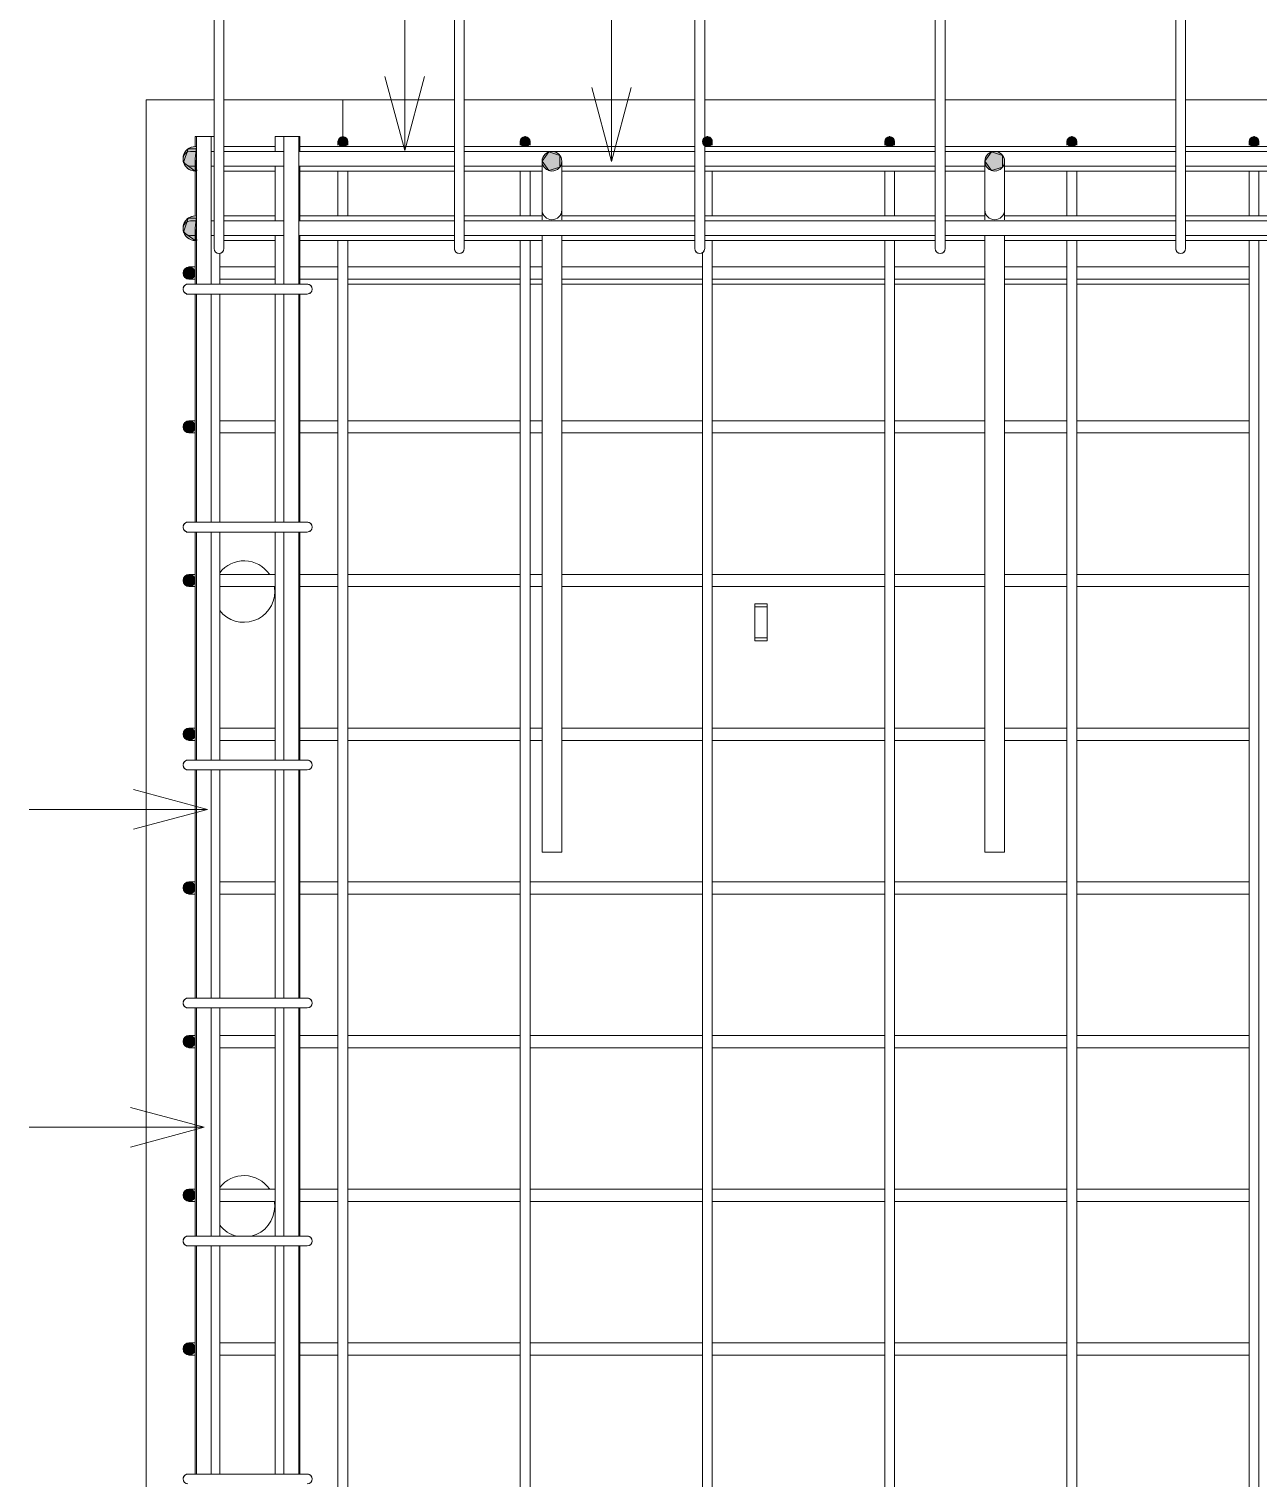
# Model space of a CAD drawing. Header units: millimetres. Extents: x 61914 to 85282, y 2378 to 28606.
# Drawn here: x 63088 to 64088, y 25979 to 27158 of the extents above; entities that cross this region are included whole.
import ezdxf

# ---------------------------------------------------------------- set-up
doc = ezdxf.new("R2010")
doc.units = ezdxf.units.MM
for name, color, linetype, lineweight in [('A-FLOR', 192, 'Continuous', 18), ('A-GENM', 13, 'Continuous', 18), ('S-RBAR', 171, 'Continuous', 18), ('S-RBAR-IDEN', 171, 'Continuous', 9)]:
    doc.layers.add(name, color=color, linetype=linetype, lineweight=lineweight)

# ---------------------------------------------------------------- blocks, each defined once
blk = doc.blocks.new('RR spread anchor face based - RR-SA-2_5-150-614724-Elevation Top1')
at = {"layer": 'A-GENM'}
for p, q in [((66318, 26687.9), (66318, 26690.4)), ((66318, 26690.4), (66328, 26690.4)), ((66328, 26690.4), (66328, 26687.9)), ((66318, 26662.9), (66318, 26687.9)), ((66318, 26687.9), (66328, 26687.9)), ((66328, 26687.9), (66328, 26662.9)), ((66318, 26660.4), (66318, 26662.9)), ((66318, 26662.9), (66328, 26662.9)), ((66328, 26660.4), (66318, 26660.4)), ((66328, 26662.9), (66328, 26660.4))]:
    blk.add_line(p, q, dxfattribs=at)

msp = doc.modelspace()

# ---------------------------------------------------------------- hatches: boundary and pattern name
at = {"layer": 'S-RBAR'}
h = msp.add_hatch(color=256, dxfattribs=at)
edge = h.paths.add_edge_path()
edge.add_arc((63343.04259, 27066.39395), 4, 0, 360)
for points in [[(63343.04259, 27062.39395), (63347.04259, 27066.39395), (63343.04259, 27070.39395), (63339.04259, 27066.39395)], [(63491.2244, 27062.39395), (63495.2244, 27066.39395), (63491.2244, 27070.39395), (63487.2244, 27066.39395), (63491.07667, 27062.54168)], [(63639.40622, 27062.39395), (63643.40622, 27066.39395), (63639.40622, 27070.39395), (63635.60958, 27066.19059)], [(63787.58804, 27062.39395), (63791.58804, 27066.39395), (63787.58804, 27070.39395), (63783.58804, 27066.39395)], [(63935.76986, 27062.39395), (63939.76986, 27066.39395), (63935.76986, 27070.39395), (63931.76986, 27066.39395)], [(64083.95168, 27062.39395), (64087.95168, 27066.39395), (64083.95168, 27070.39395), (64079.95168, 27066.39395)], [(63223.04259, 27042.39395), (63223.97152, 27043.06886), (63223.97152, 27060.48412), (63217.16473, 27060.48412), (63213.53202, 27049.30378)], [(63510.57045, 27042.78549), (63519.51472, 27045.69167), (63519.51472, 27055.09623), (63510.57045, 27058.0024), (63505.04259, 27050.39395)], [(63870.57045, 27042.78549), (63879.51472, 27045.69167), (63879.51472, 27055.09623), (63870.57045, 27058.0024), (63865.04259, 27050.39395)], [(63223.04259, 26985.89654), (63223.97152, 26986.57145), (63223.97152, 27003.98671), (63217.16473, 27003.98671), (63213.53202, 26992.80637)], [(63218.04259, 26954.39395), (63223.04259, 26959.39395), (63218.04259, 26964.39395), (63213.04259, 26959.39395)], [(63218.04259, 26829.39395), (63223.04259, 26834.39395), (63218.04259, 26839.39395), (63213.04259, 26834.39395)], [(63218.04259, 26704.39395), (63223.04259, 26709.39395), (63218.04259, 26714.39395), (63213.04259, 26709.39395)], [(63218.04259, 26579.39395), (63223.04259, 26584.39395), (63218.04259, 26589.39395), (63213.04259, 26584.39395)], [(63218.04259, 26454.39395), (63223.04259, 26459.39395), (63218.04259, 26464.39395), (63213.04259, 26459.39395)], [(63218.04259, 26329.39395), (63222.97311, 26334.46342), (63218.04259, 26339.39395), (63213.04259, 26334.39395)], [(63218.04259, 26204.39395), (63223.04259, 26209.39395), (63218.04259, 26214.39395), (63213.04259, 26209.39395)], [(63218.04259, 26079.39395), (63223.04259, 26084.39395), (63218.04259, 26089.39395), (63213.04259, 26084.39395)]]:
    msp.add_hatch(color=256, dxfattribs=at).paths.add_polyline_path(points)
h = msp.add_hatch(color=256, dxfattribs=at)
edge = h.paths.add_edge_path()
edge.add_arc((63491.2244, 27066.39395), 4, 0, 360)
h = msp.add_hatch(color=256, dxfattribs=at)
edge = h.paths.add_edge_path()
edge.add_arc((63639.40622, 27066.39395), 4, 0, 360)
h = msp.add_hatch(color=256, dxfattribs=at)
edge = h.paths.add_edge_path()
edge.add_arc((63787.58804, 27066.39395), 4, 0, 360)
h = msp.add_hatch(color=256, dxfattribs=at)
edge = h.paths.add_edge_path()
edge.add_arc((63935.76986, 27066.39395), 4, 0, 360)
h = msp.add_hatch(color=256, dxfattribs=at)
edge = h.paths.add_edge_path()
edge.add_arc((64083.95168, 27066.39395), 4, 0, 360)
h = msp.add_hatch(color=256, dxfattribs=at)
edge = h.paths.add_edge_path()
edge.add_arc((63223.04259, 27052.39395), 10, 84.3105822, 270)
edge.add_line((63223.04259, 27042.39395), (63223.04259, 27052.39395))
edge.add_line((63223.04259, 27052.39395), (63224.03395, 27062.34469))
h = msp.add_hatch(color=256, dxfattribs=at)
edge = h.paths.add_edge_path()
edge.add_arc((63513.04259, 27050.39395), 8, 0, 360)
h = msp.add_hatch(color=256, dxfattribs=at)
edge = h.paths.add_edge_path()
edge.add_arc((63873.04259, 27050.39395), 8, 0, 360)
h = msp.add_hatch(color=256, dxfattribs=at)
edge = h.paths.add_edge_path()
edge.add_arc((63223.04259, 27052.39395), 10, 270, 277.03250715)
edge.add_line((63224.26691, 27042.46918), (63223.04259, 27052.39395))
edge.add_line((63223.04259, 27052.39395), (63223.04259, 27042.39395))
h = msp.add_hatch(color=256, dxfattribs=at)
edge = h.paths.add_edge_path()
edge.add_arc((63223.04259, 26995.89654), 10, 84.3105822, 270)
edge.add_line((63223.04259, 26985.89654), (63223.04259, 26995.89654))
edge.add_line((63223.04259, 26995.89654), (63224.03395, 27005.84728))
h = msp.add_hatch(color=256, dxfattribs=at)
edge = h.paths.add_edge_path()
edge.add_arc((63223.04259, 26995.89654), 10, 270, 277.03250715)
edge.add_line((63224.26691, 26985.97178), (63223.04259, 26995.89654))
edge.add_line((63223.04259, 26995.89654), (63223.04259, 26985.89654))
h = msp.add_hatch(color=256, dxfattribs=at)
edge = h.paths.add_edge_path()
edge.add_arc((63218.04259, 26959.39395), 5, 0, 360)
h = msp.add_hatch(color=256, dxfattribs=at)
edge = h.paths.add_edge_path()
edge.add_arc((63218.04259, 26834.39395), 5, 0, 360)
h = msp.add_hatch(color=256, dxfattribs=at)
edge = h.paths.add_edge_path()
edge.add_arc((63218.04259, 26709.39395), 5, 0, 360)
h = msp.add_hatch(color=256, dxfattribs=at)
edge = h.paths.add_edge_path()
edge.add_arc((63218.04259, 26584.39395), 5, 0, 360)
h = msp.add_hatch(color=256, dxfattribs=at)
edge = h.paths.add_edge_path()
edge.add_arc((63218.04259, 26459.39395), 5, 0, 360)
h = msp.add_hatch(color=256, dxfattribs=at)
edge = h.paths.add_edge_path()
edge.add_arc((63218.04259, 26334.39395), 5, 0, 360)
h = msp.add_hatch(color=256, dxfattribs=at)
edge = h.paths.add_edge_path()
edge.add_arc((63218.04259, 26209.39395), 5, 0, 360)
h = msp.add_hatch(color=256, dxfattribs=at)
edge = h.paths.add_edge_path()
edge.add_arc((63218.04259, 26084.39395), 5, 0, 360)

# ---------------------------------------------------------------- linework, layer by layer
at = {"layer": 'A-FLOR'}
for p, q in [((63238.23127, 27100.39395), (63183.04259, 27100.39395)), ((63183.04259, 27100.39395), (63183.04259, 25050.39395)), ((63343.04259, 27100.39395), (63246.23127, 27100.39395)), ((63433.72738, 27100.39395), (63343.04259, 27100.39395)), ((63343.04259, 27070.39395), (63343.04259, 27100.39395)), ((63629.22349, 27100.39395), (63441.72738, 27100.39395)), ((63824.71961, 27100.39395), (63637.22349, 27100.39395)), ((64020.21572, 27100.39395), (63832.71961, 27100.39395)), ((64215.71183, 27100.39395), (64028.21572, 27100.39395)), ((63343.04259, 27066.39395), (63343.04259, 27066.92056)), ((63347.04259, 26950.39395), (63487.2244, 26950.39395)), ((63495.2244, 26950.39395), (63505.04259, 26950.39395)), ((63521.04259, 26950.39395), (63635.40622, 26950.39395)), ((63643.40622, 26950.39395), (63783.58804, 26950.39395)), ((63791.58804, 26950.39395), (63865.04259, 26950.39395)), ((63881.04259, 26950.39395), (63931.76986, 26950.39395)), ((63939.76986, 26950.39395), (64079.95168, 26950.39395))]:
    msp.add_line(p, q, dxfattribs=at)
for centre, start, end in [((63262.60222, 26700.39395), 34.34558432, 142.10539156), ((63262.60222, 26700.39395), 217.89460844, 0), ((63262.60222, 26700.39395), 0, 9.27288786), ((63262.60222, 26200.39395), 34.34558432, 142.10539156), ((63262.60222, 26200.39395), 283.69561158, 0), ((63262.60222, 26200.39395), 0, 9.27288786), ((63262.60222, 26200.39395), 217.89460844, 256.30438842)]:
    msp.add_arc(centre, 25, start, end, dxfattribs=at)
at = {"layer": 'S-RBAR'}
for p, q in [((63238.23127, 27520.39395), (63238.23127, 26999.39395)), ((63246.23127, 27520.39395), (63246.23127, 26999.39395)), ((63433.72738, 27520.39395), (63433.72738, 26999.39395)), ((63441.72738, 27520.39395), (63441.72738, 26999.39395)), ((63629.22349, 27520.39395), (63629.22349, 26999.39395)), ((63637.22349, 27520.39395), (63637.22349, 26999.39395)), ((63824.71961, 27520.39395), (63824.71961, 26999.39395)), ((63832.71961, 27520.39395), (63832.71961, 26999.39395)), ((64020.21572, 27520.39395), (64020.21572, 26999.39395)), ((64028.21572, 27520.39395), (64028.21572, 26999.39395)), ((63223.04259, 27070.39395), (63223.04259, 27062.39395)), ((63223.04259, 27070.39395), (63223.97152, 27070.39395)), ((63223.97152, 27070.39395), (63223.97152, 26950.39395)), ((63223.97152, 27070.39395), (63235.97152, 27070.39395)), ((63235.97152, 27070.39395), (63238.23127, 27070.39395)), ((63235.97152, 27070.39395), (63235.97152, 26950.39395)), ((63288.04259, 27070.39395), (63288.04259, 27058.39395)), ((63288.04259, 27070.39395), (63295.11365, 27070.39395)), ((63295.11365, 27070.39395), (63295.11365, 26950.39395)), ((63295.11365, 27070.39395), (63307.11365, 27070.39395)), ((63307.11365, 27070.39395), (63308.04259, 27070.39395)), ((63307.11365, 27070.39395), (63307.11365, 26950.39395)), ((63308.04259, 27070.39395), (63308.04259, 27058.39395)), ((63343.04259, 27070.39395), (63339.04259, 27066.39395)), ((63339.04259, 27066.39395), (63339.04259, 27063.58601)), ((63339.04259, 27066.39395), (63343.04259, 27062.39395)), ((63347.04259, 27066.39395), (63343.04259, 27070.39395)), ((63343.04259, 27062.39395), (63347.04259, 27066.39395)), ((63347.04259, 27066.39395), (63347.04259, 27063.58601)), ((63491.2244, 27070.39395), (63487.2244, 27066.39395)), ((63487.2244, 27066.39395), (63487.2244, 27063.58601)), ((63487.2244, 27066.39395), (63491.07667, 27062.54168)), ((63495.2244, 27066.39395), (63491.2244, 27070.39395)), ((63491.2244, 27062.39395), (63495.2244, 27066.39395)), ((63495.2244, 27066.39395), (63495.2244, 27063.58601)), ((63639.40622, 27070.39395), (63635.60958, 27066.19059)), ((63635.60958, 27066.19059), (63639.40622, 27062.39395)), ((63643.40622, 27066.39395), (63639.40622, 27070.39395)), ((63639.40622, 27062.39395), (63643.40622, 27066.39395)), ((63643.40622, 27066.39395), (63643.40622, 27063.58601)), ((63787.58804, 27070.39395), (63783.58804, 27066.39395)), ((63783.58804, 27066.39395), (63783.58804, 27063.58601)), ((63783.58804, 27066.39395), (63787.58804, 27062.39395)), ((63791.58804, 27066.39395), (63787.58804, 27070.39395)), ((63787.58804, 27062.39395), (63791.58804, 27066.39395)), ((63791.58804, 27066.39395), (63791.58804, 27063.58601)), ((63935.76986, 27070.39395), (63931.76986, 27066.39395)), ((63931.76986, 27066.39395), (63931.76986, 27063.58601)), ((63931.76986, 27066.39395), (63935.76986, 27062.39395)), ((63939.76986, 27066.39395), (63935.76986, 27070.39395)), ((63935.76986, 27062.39395), (63939.76986, 27066.39395)), ((63939.76986, 27066.39395), (63939.76986, 27063.58601)), ((64083.95168, 27070.39395), (64079.95168, 27066.39395)), ((64079.95168, 27066.39395), (64079.95168, 27063.58601)), ((64079.95168, 27066.39395), (64083.95168, 27062.39395)), ((64087.95168, 27066.39395), (64083.95168, 27070.39395)), ((64083.95168, 27062.39395), (64087.95168, 27066.39395)), ((64087.95168, 27066.39395), (64087.95168, 27063.58601)), ((63217.16473, 27060.48412), (63213.53202, 27049.30378)), ((63223.97152, 27060.48412), (63217.16473, 27060.48412)), ((63219.04259, 27058.39395), (63223.73672, 27058.39395)), ((63223.04259, 27062.39395), (63223.19939, 27062.39395)), ((63223.04259, 27052.39395), (63224.03395, 27062.34469)), ((63223.97152, 27043.06886), (63223.97152, 27060.48412)), ((63235.8246, 27058.39395), (63237.98783, 27058.39395)), ((63246.05778, 27062.39395), (63265.04259, 27062.39395)), ((63246.1033, 27058.39395), (63249.04259, 27058.39395)), ((63295.11365, 27058.39395), (63249.04259, 27058.39395)), ((63265.04259, 27062.39395), (63288.04259, 27062.39395)), ((63433.72738, 27058.39395), (63307.11365, 27058.39395)), ((63308.04259, 27062.39395), (63433.72738, 27062.39395)), ((63441.72738, 27062.39395), (63629.22349, 27062.39395)), ((63629.22349, 27058.39395), (63441.72738, 27058.39395)), ((63491.07667, 27062.54168), (63491.2244, 27062.39395)), ((63510.57045, 27058.0024), (63505.04259, 27050.39395)), ((63519.51472, 27055.09623), (63510.57045, 27058.0024)), ((63519.51472, 27045.69167), (63519.51472, 27055.09623)), ((63637.22349, 27062.39395), (63824.71961, 27062.39395)), ((63824.71961, 27058.39395), (63637.22349, 27058.39395)), ((63832.71961, 27062.39395), (64020.21572, 27062.39395)), ((64020.21572, 27058.39395), (63832.71961, 27058.39395)), ((63870.57045, 27058.0024), (63865.04259, 27050.39395)), ((63879.51472, 27055.09623), (63870.57045, 27058.0024)), ((63879.51472, 27045.69167), (63879.51472, 27055.09623)), ((64028.21572, 27062.39395), (64215.71183, 27062.39395)), ((64215.71183, 27058.39395), (64028.21572, 27058.39395)), ((63213.53202, 27049.30378), (63223.04259, 27042.39395)), ((63219.04259, 27046.39395), (63223.73672, 27046.39395)), ((63224.26691, 27042.46918), (63223.04259, 27052.39395)), ((63223.04259, 27052.39395), (63223.04259, 27042.39395)), ((63223.04259, 27042.39395), (63223.04259, 27052.39395)), ((63223.04259, 27042.39395), (63223.97152, 27043.06886)), ((63223.04259, 27042.39395), (63223.19939, 27042.39395)), ((63223.04259, 27042.39395), (63223.04259, 27005.89654)), ((63235.8246, 27046.39395), (63237.98783, 27046.39395)), ((63238.23127, 27046.39395), (63238.23127, 26999.39395)), ((63246.05778, 27042.39395), (63265.04259, 27042.39395)), ((63246.1033, 27046.39395), (63249.04259, 27046.39395)), ((63246.23127, 27046.39395), (63246.23127, 26999.39395)), ((63295.11365, 27046.39395), (63249.04259, 27046.39395)), ((63265.04259, 27042.39395), (63288.04259, 27042.39395)), ((63288.04259, 27046.39395), (63288.04259, 27001.89654)), ((63433.72738, 27046.39395), (63307.11365, 27046.39395)), ((63308.04259, 27046.39395), (63308.04259, 27001.89654)), ((63308.04259, 27042.39395), (63433.72738, 27042.39395)), ((63339.04259, 27042.39395), (63339.04259, 27005.89654)), ((63347.04259, 27042.39395), (63347.04259, 27005.89654)), ((63433.72738, 27046.39395), (63433.72738, 26999.39395)), ((63441.72738, 27046.39395), (63441.72738, 26999.39395)), ((63505.04259, 27046.39395), (63441.72738, 27046.39395)), ((63441.72738, 27042.39395), (63505.04259, 27042.39395)), ((63487.2244, 27042.39395), (63487.2244, 27005.89654)), ((63495.2244, 27042.39395), (63495.2244, 27005.89654)), ((63505.04259, 27050.39395), (63505.04259, 27044.87132)), ((63505.04259, 27050.39395), (63510.57045, 27042.78549)), ((63505.04259, 27044.87132), (63505.04259, 27016.38281)), ((63510.57045, 27042.78549), (63519.51472, 27045.69167)), ((63521.04259, 27050.39395), (63521.04259, 27044.87132)), ((63629.22349, 27046.39395), (63521.04259, 27046.39395)), ((63521.04259, 27044.87132), (63521.04259, 27016.38281)), ((63521.04259, 27042.39395), (63629.22349, 27042.39395)), ((63629.22349, 27046.39395), (63629.22349, 26999.39395)), ((63637.22349, 27046.39395), (63637.22349, 26999.39395)), ((63824.71961, 27046.39395), (63637.22349, 27046.39395)), ((63637.22349, 27042.39395), (63824.71961, 27042.39395)), ((63643.40622, 27042.39395), (63643.40622, 27005.89654)), ((63783.58804, 27042.39395), (63783.58804, 27005.89654)), ((63791.58804, 27042.39395), (63791.58804, 27005.89654)), ((63824.71961, 27046.39395), (63824.71961, 26999.39395)), ((63832.71961, 27046.39395), (63832.71961, 26999.39395)), ((63865.04259, 27046.39395), (63832.71961, 27046.39395)), ((63832.71961, 27042.39395), (63865.04259, 27042.39395)), ((63865.04259, 27050.39395), (63865.04259, 27044.87132)), ((63865.04259, 27050.39395), (63870.57045, 27042.78549)), ((63865.04259, 27044.87132), (63865.04259, 27016.38281)), ((63870.57045, 27042.78549), (63879.51472, 27045.69167)), ((63881.04259, 27050.39395), (63881.04259, 27044.87132)), ((64020.21572, 27046.39395), (63881.04259, 27046.39395)), ((63881.04259, 27044.87132), (63881.04259, 27016.38281)), ((63881.04259, 27042.39395), (64020.21572, 27042.39395)), ((63931.76986, 27042.39395), (63931.76986, 27005.89654)), ((63939.76986, 27042.39395), (63939.76986, 27005.89654)), ((64020.21572, 27046.39395), (64020.21572, 26999.39395)), ((64028.21572, 27046.39395), (64028.21572, 26999.39395)), ((64215.71183, 27046.39395), (64028.21572, 27046.39395)), ((64028.21572, 27042.39395), (64215.71183, 27042.39395)), ((64079.95168, 27042.39395), (64079.95168, 27005.89654)), ((64087.95168, 27042.39395), (64087.95168, 27005.89654)), ((63505.04259, 27010.86017), (63505.04259, 27016.38281)), ((63505.04259, 27010.86017), (63505.04259, 27002.64267)), ((63521.04259, 27010.86017), (63521.04259, 27016.38281)), ((63521.04259, 27010.86017), (63521.04259, 27002.64267)), ((63865.04259, 27010.86017), (63865.04259, 27016.38281)), ((63865.04259, 27010.86017), (63865.04259, 27002.64267)), ((63881.04259, 27010.86017), (63881.04259, 27016.38281)), ((63881.04259, 27010.86017), (63881.04259, 27002.64267)), ((63217.16473, 27003.98671), (63213.53202, 26992.80637)), ((63223.97152, 27003.98671), (63217.16473, 27003.98671)), ((63219.04259, 27001.89654), (63223.73672, 27001.89654)), ((63223.04259, 27005.89654), (63223.19939, 27005.89654)), ((63223.04259, 26995.89654), (63224.03395, 27005.84728)), ((63224.26691, 26985.97178), (63223.04259, 26995.89654)), ((63223.04259, 26995.89654), (63223.04259, 26985.89654)), ((63223.04259, 26985.89654), (63223.04259, 26995.89654)), ((63223.97152, 26986.57145), (63223.97152, 27003.98671)), ((63235.8246, 27001.89654), (63237.98783, 27001.89654)), ((63238.23127, 26985.25181), (63238.23127, 26999.39395)), ((63246.05778, 27005.89654), (63265.04259, 27005.89654)), ((63246.1033, 27001.89654), (63249.04259, 27001.89654)), ((63246.23127, 26979.39395), (63246.23127, 26999.39395)), ((63246.23127, 26979.39395), (63246.23127, 26999.39395)), ((63295.11365, 27001.89654), (63249.04259, 27001.89654)), ((63265.04259, 27005.89654), (63288.04259, 27005.89654)), ((63433.72738, 27001.89654), (63307.11365, 27001.89654)), ((63308.04259, 27005.89654), (63433.72738, 27005.89654)), ((63433.72738, 26985.25181), (63433.72738, 26999.39395)), ((63441.72738, 27005.89654), (63505.04259, 27005.89654)), ((63629.22349, 27001.89654), (63441.72738, 27001.89654)), ((63441.72738, 26979.39395), (63441.72738, 26999.39395)), ((63441.72738, 26979.39395), (63441.72738, 26999.39395)), ((63521.04259, 27005.89654), (63629.22349, 27005.89654)), ((63629.22349, 26985.25181), (63629.22349, 26999.39395)), ((63637.22349, 27005.89654), (63824.71961, 27005.89654)), ((63824.71961, 27001.89654), (63637.22349, 27001.89654)), ((63637.22349, 26979.39395), (63637.22349, 26999.39395)), ((63637.22349, 26979.39395), (63637.22349, 26999.39395)), ((63824.71961, 26985.25181), (63824.71961, 26999.39395)), ((63832.71961, 27005.89654), (63865.04259, 27005.89654)), ((64020.21572, 27001.89654), (63832.71961, 27001.89654)), ((63832.71961, 26979.39395), (63832.71961, 26999.39395)), ((63832.71961, 26979.39395), (63832.71961, 26999.39395)), ((63881.04259, 27005.89654), (64020.21572, 27005.89654)), ((64020.21572, 26985.25181), (64020.21572, 26999.39395)), ((64028.21572, 27005.89654), (64215.71183, 27005.89654)), ((64215.71183, 27001.89654), (64028.21572, 27001.89654)), ((64028.21572, 26979.39395), (64028.21572, 26999.39395)), ((64028.21572, 26979.39395), (64028.21572, 26999.39395)), ((63213.53202, 26992.80637), (63223.04259, 26985.89654)), ((63219.04259, 26989.89654), (63223.73672, 26989.89654)), ((63223.04259, 26985.89654), (63223.97152, 26986.57145)), ((63223.04259, 26985.89654), (63223.19939, 26985.89654)), ((63223.04259, 26985.89654), (63223.04259, 26973.98577)), ((63235.8246, 26989.89654), (63237.98783, 26989.89654)), ((63238.23127, 26979.39395), (63238.23127, 26985.25181)), ((63238.23127, 26979.39395), (63238.23127, 26985.25181)), ((63246.05778, 26985.89654), (63265.04259, 26985.89654)), ((63246.1033, 26989.89654), (63249.04259, 26989.89654)), ((63295.11365, 26989.89654), (63249.04259, 26989.89654)), ((63265.04259, 26985.89654), (63288.04259, 26985.89654)), ((63288.04259, 26989.89654), (63288.04259, 26973.98577)), ((63433.72738, 26989.89654), (63307.11365, 26989.89654)), ((63308.04259, 26989.89654), (63308.04259, 26973.98577)), ((63308.04259, 26985.89654), (63433.72738, 26985.89654)), ((63339.04259, 26985.89654), (63339.04259, 26973.55037)), ((63347.04259, 26985.89654), (63347.04259, 26973.55037)), ((63433.72738, 26979.39395), (63433.72738, 26985.25181)), ((63433.72738, 26979.39395), (63433.72738, 26985.25181)), ((63629.22349, 26989.89654), (63441.72738, 26989.89654)), ((63441.72738, 26985.89654), (63505.04259, 26985.89654)), ((63487.2244, 26985.89654), (63487.2244, 26973.55037)), ((63495.2244, 26985.89654), (63495.2244, 26973.55037)), ((63505.04259, 26989.97999), (63505.04259, 26970.86017)), ((63521.04259, 26989.97999), (63521.04259, 26970.86017)), ((63521.04259, 26985.89654), (63629.22349, 26985.89654)), ((63629.22349, 26979.39395), (63629.22349, 26985.25181)), ((63629.22349, 26979.39395), (63629.22349, 26985.25181)), ((63824.71961, 26989.89654), (63637.22349, 26989.89654)), ((63637.22349, 26985.89654), (63824.71961, 26985.89654)), ((63643.40622, 26985.89654), (63643.40622, 26973.55037)), ((63783.58804, 26985.89654), (63783.58804, 26973.55037)), ((63791.58804, 26985.89654), (63791.58804, 26973.55037)), ((63824.71961, 26979.39395), (63824.71961, 26985.25181)), ((63824.71961, 26979.39395), (63824.71961, 26985.25181)), ((64020.21572, 26989.89654), (63832.71961, 26989.89654)), ((63832.71961, 26985.89654), (63865.04259, 26985.89654)), ((63865.04259, 26989.97999), (63865.04259, 26970.86017)), ((63881.04259, 26989.97999), (63881.04259, 26970.86017)), ((63881.04259, 26985.89654), (64020.21572, 26985.89654)), ((63931.76986, 26985.89654), (63931.76986, 26973.55037)), ((63939.76986, 26985.89654), (63939.76986, 26973.55037)), ((64020.21572, 26979.39395), (64020.21572, 26985.25181)), ((64020.21572, 26979.39395), (64020.21572, 26985.25181)), ((64215.71183, 26989.89654), (64028.21572, 26989.89654)), ((64028.21572, 26985.89654), (64215.71183, 26985.89654)), ((64079.95168, 26985.89654), (64079.95168, 26973.55037)), ((64087.95168, 26985.89654), (64087.95168, 26973.55037)), ((63223.04259, 26965.87702), (63223.04259, 26973.98577)), ((63243.04259, 26975.50076), (63243.04259, 26973.98577)), ((63243.04259, 26965.87702), (63243.04259, 26973.98577)), ((63288.04259, 26965.87702), (63288.04259, 26973.98577)), ((63308.04259, 26965.87702), (63308.04259, 26973.98577)), ((63339.04259, 26973.55037), (63339.04259, 26965.09801)), ((63347.04259, 26973.55037), (63347.04259, 26965.09801)), ((63487.2244, 26973.55037), (63487.2244, 26965.09801)), ((63495.2244, 26973.55037), (63495.2244, 26965.09801)), ((63635.40622, 26976.41071), (63635.40622, 26973.55037)), ((63635.40622, 26973.55037), (63635.40622, 26965.09801)), ((63643.40622, 26973.55037), (63643.40622, 26965.09801)), ((63783.58804, 26973.55037), (63783.58804, 26965.09801)), ((63791.58804, 26973.55037), (63791.58804, 26965.09801)), ((63931.76986, 26973.55037), (63931.76986, 26965.09801)), ((63939.76986, 26973.55037), (63939.76986, 26965.09801)), ((64079.95168, 26973.55037), (64079.95168, 26965.09801)), ((64087.95168, 26973.55037), (64087.95168, 26965.09801)), ((63218.04259, 26964.39395), (63213.04259, 26959.39395)), ((63218.04259, 26964.39395), (63222.66731, 26964.39395)), ((63223.04259, 26959.39395), (63218.04259, 26964.39395)), ((63223.04259, 26965.87702), (63223.04259, 26950.39395)), ((63243.04259, 26965.87702), (63243.04259, 26950.39395)), ((63243.04259, 26964.39395), (63288.04259, 26964.39395)), ((63288.04259, 26965.87702), (63288.04259, 26950.39395)), ((63308.04259, 26965.87702), (63308.04259, 26950.39395)), ((63308.04259, 26964.39395), (63339.04259, 26964.39395)), ((63339.04259, 26965.09801), (63339.04259, 26951.68988)), ((63347.04259, 26965.09801), (63347.04259, 26951.68988)), ((63347.04259, 26964.39395), (63487.2244, 26964.39395)), ((63487.2244, 26965.09801), (63487.2244, 26951.68988)), ((63495.2244, 26965.09801), (63495.2244, 26951.68988)), ((63495.2244, 26964.39395), (63505.04259, 26964.39395)), ((63505.04259, 26970.86017), (63505.04259, 26488.48993)), ((63521.04259, 26970.86017), (63521.04259, 26488.48993)), ((63521.04259, 26964.39395), (63635.40622, 26964.39395)), ((63635.40622, 26965.09801), (63635.40622, 26951.68988)), ((63643.40622, 26965.09801), (63643.40622, 26951.68988)), ((63643.40622, 26964.39395), (63783.58804, 26964.39395)), ((63783.58804, 26965.09801), (63783.58804, 26951.68988)), ((63791.58804, 26965.09801), (63791.58804, 26951.68988)), ((63791.58804, 26964.39395), (63865.04259, 26964.39395)), ((63865.04259, 26970.86017), (63865.04259, 26488.48993)), ((63881.04259, 26970.86017), (63881.04259, 26488.48993)), ((63881.04259, 26964.39395), (63931.76986, 26964.39395)), ((63931.76986, 26965.09801), (63931.76986, 26951.68988)), ((63939.76986, 26965.09801), (63939.76986, 26951.68988)), ((63939.76986, 26964.39395), (64079.95168, 26964.39395)), ((64079.95168, 26965.09801), (64079.95168, 26951.68988)), ((64087.95168, 26965.09801), (64087.95168, 26951.68988)), ((63213.04259, 26959.39395), (63218.04259, 26954.39395)), ((63217.04259, 26950.39395), (63215.55373, 26950.39395)), ((63217.04259, 26950.39395), (63237.04259, 26950.39395)), ((63218.04259, 26954.39395), (63223.04259, 26959.39395)), ((63218.04259, 26954.39395), (63222.66731, 26954.39395)), ((63294.04259, 26950.39395), (63237.04259, 26950.39395)), ((63243.04259, 26954.39395), (63288.04259, 26954.39395)), ((63294.04259, 26950.39395), (63308.18472, 26950.39395)), ((63308.04259, 26954.39395), (63339.04259, 26954.39395)), ((63308.18472, 26950.39395), (63314.04259, 26950.39395)), ((63308.18472, 26950.39395), (63314.04259, 26950.39395)), ((63339.04259, 26943.23752), (63339.04259, 26951.68988)), ((63347.04259, 26954.39395), (63487.2244, 26954.39395)), ((63347.04259, 26943.23752), (63347.04259, 26951.68988)), ((63487.2244, 26943.23752), (63487.2244, 26951.68988)), ((63495.2244, 26954.39395), (63505.04259, 26954.39395)), ((63495.2244, 26943.23752), (63495.2244, 26951.68988)), ((63521.04259, 26954.39395), (63635.40622, 26954.39395)), ((63635.40622, 26943.23752), (63635.40622, 26951.68988)), ((63643.40622, 26954.39395), (63783.58804, 26954.39395)), ((63643.40622, 26943.23752), (63643.40622, 26951.68988)), ((63783.58804, 26943.23752), (63783.58804, 26951.68988)), ((63791.58804, 26954.39395), (63865.04259, 26954.39395)), ((63791.58804, 26943.23752), (63791.58804, 26951.68988)), ((63881.04259, 26954.39395), (63931.76986, 26954.39395)), ((63931.76986, 26943.23752), (63931.76986, 26951.68988)), ((63939.76986, 26954.39395), (64079.95168, 26954.39395)), ((63939.76986, 26943.23752), (63939.76986, 26951.68988)), ((64079.95168, 26943.23752), (64079.95168, 26951.68988)), ((64087.95168, 26943.23752), (64087.95168, 26951.68988)), ((63217.04259, 26942.39395), (63215.55373, 26942.39395)), ((63217.04259, 26942.39395), (63237.04259, 26942.39395)), ((63223.04259, 26942.39395), (63223.04259, 26866.74645)), ((63223.97152, 26942.39395), (63223.97152, 26756.83839)), ((63235.97152, 26942.39395), (63235.97152, 26756.83839)), ((63294.04259, 26942.39395), (63237.04259, 26942.39395)), ((63243.04259, 26942.39395), (63243.04259, 26866.74645)), ((63288.04259, 26942.39395), (63288.04259, 26866.74645)), ((63294.04259, 26942.39395), (63314.04259, 26942.39395)), ((63294.04259, 26942.39395), (63314.04259, 26942.39395)), ((63295.11365, 26942.39395), (63295.11365, 26756.83839)), ((63307.11365, 26942.39395), (63307.11365, 26756.83839)), ((63308.04259, 26942.39395), (63308.04259, 26866.74645)), ((63339.04259, 26943.23752), (63339.04259, 25207.55037)), ((63347.04259, 26943.23752), (63347.04259, 25207.55037)), ((63487.2244, 26943.23752), (63487.2244, 25207.55037)), ((63495.2244, 26943.23752), (63495.2244, 25207.55037)), ((63635.40622, 26943.23752), (63635.40622, 25207.55037)), ((63643.40622, 26943.23752), (63643.40622, 25207.55037)), ((63783.58804, 26943.23752), (63783.58804, 25207.55037)), ((63791.58804, 26943.23752), (63791.58804, 25207.55037)), ((63931.76986, 26943.23752), (63931.76986, 25207.55037)), ((63939.76986, 26943.23752), (63939.76986, 25207.55037)), ((64079.95168, 26943.23752), (64079.95168, 25207.55037)), ((64087.95168, 26943.23752), (64087.95168, 25207.55037)), ((63223.04259, 26866.74645), (63223.04259, 26858.6377)), ((63243.04259, 26866.74645), (63243.04259, 26858.6377)), ((63288.04259, 26866.74645), (63288.04259, 26858.6377)), ((63308.04259, 26866.74645), (63308.04259, 26858.6377)), ((63223.04259, 26858.6377), (63223.04259, 26756.83839)), ((63243.04259, 26858.6377), (63243.04259, 26756.83839)), ((63288.04259, 26858.6377), (63288.04259, 26756.83839)), ((63308.04259, 26858.6377), (63308.04259, 26756.83839)), ((63218.04259, 26839.39395), (63213.04259, 26834.39395)), ((63213.04259, 26834.39395), (63218.04259, 26829.39395)), ((63218.04259, 26839.39395), (63222.66731, 26839.39395)), ((63223.04259, 26834.39395), (63218.04259, 26839.39395)), ((63218.04259, 26829.39395), (63223.04259, 26834.39395)), ((63243.04259, 26839.39395), (63288.04259, 26839.39395)), ((63308.04259, 26839.39395), (63339.04259, 26839.39395)), ((63347.04259, 26839.39395), (63487.2244, 26839.39395)), ((63495.2244, 26839.39395), (63505.04259, 26839.39395)), ((63521.04259, 26839.39395), (63635.40622, 26839.39395)), ((63643.40622, 26839.39395), (63783.58804, 26839.39395)), ((63791.58804, 26839.39395), (63865.04259, 26839.39395)), ((63881.04259, 26839.39395), (63931.76986, 26839.39395)), ((63939.76986, 26839.39395), (64079.95168, 26839.39395)), ((63218.04259, 26829.39395), (63222.66731, 26829.39395)), ((63243.04259, 26829.39395), (63288.04259, 26829.39395)), ((63308.04259, 26829.39395), (63339.04259, 26829.39395)), ((63347.04259, 26829.39395), (63487.2244, 26829.39395)), ((63495.2244, 26829.39395), (63505.04259, 26829.39395)), ((63521.04259, 26829.39395), (63635.40622, 26829.39395)), ((63643.40622, 26829.39395), (63783.58804, 26829.39395)), ((63791.58804, 26829.39395), (63865.04259, 26829.39395)), ((63881.04259, 26829.39395), (63931.76986, 26829.39395)), ((63939.76986, 26829.39395), (64079.95168, 26829.39395)), ((63217.04259, 26756.83839), (63215.55373, 26756.83839)), ((63217.04259, 26748.83839), (63215.55373, 26748.83839)), ((63217.04259, 26756.83839), (63237.04259, 26756.83839)), ((63217.04259, 26748.83839), (63237.04259, 26748.83839)), ((63223.04259, 26748.83839), (63223.04259, 26563.28284)), ((63223.97152, 26748.83839), (63223.97152, 26563.28284)), ((63235.97152, 26748.83839), (63235.97152, 26563.28284)), ((63294.04259, 26756.83839), (63237.04259, 26756.83839)), ((63294.04259, 26748.83839), (63237.04259, 26748.83839)), ((63243.04259, 26748.83839), (63243.04259, 26563.28284)), ((63288.04259, 26748.83839), (63288.04259, 26563.28284)), ((63294.04259, 26756.83839), (63308.18472, 26756.83839)), ((63294.04259, 26748.83839), (63314.04259, 26748.83839)), ((63294.04259, 26748.83839), (63314.04259, 26748.83839)), ((63295.11365, 26748.83839), (63295.11365, 26563.28284)), ((63307.11365, 26748.83839), (63307.11365, 26563.28284)), ((63308.04259, 26748.83839), (63308.04259, 26563.28284)), ((63308.18472, 26756.83839), (63314.04259, 26756.83839)), ((63308.18472, 26756.83839), (63314.04259, 26756.83839)), ((63218.04259, 26714.39395), (63213.04259, 26709.39395)), ((63218.04259, 26714.39395), (63222.66731, 26714.39395)), ((63223.04259, 26709.39395), (63218.04259, 26714.39395)), ((63243.04259, 26714.39395), (63288.04259, 26714.39395)), ((63308.04259, 26714.39395), (63339.04259, 26714.39395)), ((63347.04259, 26714.39395), (63487.2244, 26714.39395)), ((63495.2244, 26714.39395), (63505.04259, 26714.39395)), ((63521.04259, 26714.39395), (63635.40622, 26714.39395)), ((63643.40622, 26714.39395), (63783.58804, 26714.39395)), ((63791.58804, 26714.39395), (63865.04259, 26714.39395)), ((63881.04259, 26714.39395), (63931.76986, 26714.39395)), ((63939.76986, 26714.39395), (64079.95168, 26714.39395)), ((63213.04259, 26709.39395), (63218.04259, 26704.39395)), ((63218.04259, 26704.39395), (63223.04259, 26709.39395)), ((63218.04259, 26704.39395), (63222.66731, 26704.39395)), ((63243.04259, 26704.39395), (63288.04259, 26704.39395)), ((63308.04259, 26704.39395), (63339.04259, 26704.39395)), ((63347.04259, 26704.39395), (63487.2244, 26704.39395)), ((63495.2244, 26704.39395), (63505.04259, 26704.39395)), ((63521.04259, 26704.39395), (63635.40622, 26704.39395)), ((63643.40622, 26704.39395), (63783.58804, 26704.39395)), ((63791.58804, 26704.39395), (63865.04259, 26704.39395)), ((63881.04259, 26704.39395), (63931.76986, 26704.39395)), ((63939.76986, 26704.39395), (64079.95168, 26704.39395)), ((63218.04259, 26589.39395), (63213.04259, 26584.39395)), ((63213.04259, 26584.39395), (63218.04259, 26579.39395)), ((63218.04259, 26589.39395), (63222.66731, 26589.39395)), ((63223.04259, 26584.39395), (63218.04259, 26589.39395)), ((63218.04259, 26579.39395), (63223.04259, 26584.39395)), ((63243.04259, 26589.39395), (63288.04259, 26589.39395)), ((63308.04259, 26589.39395), (63339.04259, 26589.39395)), ((63347.04259, 26589.39395), (63487.2244, 26589.39395)), ((63495.2244, 26589.39395), (63505.04259, 26589.39395)), ((63521.04259, 26589.39395), (63635.40622, 26589.39395)), ((63643.40622, 26589.39395), (63783.58804, 26589.39395)), ((63791.58804, 26589.39395), (63865.04259, 26589.39395)), ((63881.04259, 26589.39395), (63931.76986, 26589.39395)), ((63939.76986, 26589.39395), (64079.95168, 26589.39395)), ((63218.04259, 26579.39395), (63222.66731, 26579.39395)), ((63243.04259, 26579.39395), (63288.04259, 26579.39395)), ((63308.04259, 26579.39395), (63339.04259, 26579.39395)), ((63347.04259, 26579.39395), (63487.2244, 26579.39395)), ((63495.2244, 26579.39395), (63505.04259, 26579.39395)), ((63521.04259, 26579.39395), (63635.40622, 26579.39395)), ((63643.40622, 26579.39395), (63783.58804, 26579.39395)), ((63791.58804, 26579.39395), (63865.04259, 26579.39395)), ((63881.04259, 26579.39395), (63931.76986, 26579.39395)), ((63939.76986, 26579.39395), (64079.95168, 26579.39395)), ((63217.04259, 26563.28284), (63215.55373, 26563.28284)), ((63217.04259, 26563.28284), (63237.04259, 26563.28284)), ((63294.04259, 26563.28284), (63237.04259, 26563.28284)), ((63294.04259, 26563.28284), (63308.18472, 26563.28284)), ((63308.18472, 26563.28284), (63314.04259, 26563.28284)), ((63308.18472, 26563.28284), (63314.04259, 26563.28284)), ((63217.04259, 26555.28284), (63215.55373, 26555.28284)), ((63217.04259, 26555.28284), (63237.04259, 26555.28284)), ((63223.04259, 26555.28284), (63223.04259, 26369.72728)), ((63223.97152, 26555.28284), (63223.97152, 26369.72728)), ((63235.97152, 26555.28284), (63235.97152, 26369.72728)), ((63294.04259, 26555.28284), (63237.04259, 26555.28284)), ((63243.04259, 26555.28284), (63243.04259, 26369.72728)), ((63288.04259, 26555.28284), (63288.04259, 26369.72728)), ((63294.04259, 26555.28284), (63314.04259, 26555.28284)), ((63294.04259, 26555.28284), (63314.04259, 26555.28284)), ((63295.11365, 26555.28284), (63295.11365, 26369.72728)), ((63307.11365, 26555.28284), (63307.11365, 26369.72728)), ((63308.04259, 26555.28284), (63308.04259, 26369.72728)), ((63505.04259, 26488.48993), (63521.04259, 26488.48993)), ((63865.04259, 26488.48993), (63881.04259, 26488.48993)), ((63218.04259, 26464.39395), (63213.04259, 26459.39395)), ((63213.04259, 26459.39395), (63218.04259, 26454.39395)), ((63218.04259, 26464.39395), (63222.66731, 26464.39395)), ((63223.04259, 26459.39395), (63218.04259, 26464.39395)), ((63218.04259, 26454.39395), (63223.04259, 26459.39395)), ((63218.04259, 26454.39395), (63222.66731, 26454.39395)), ((63243.04259, 26464.39395), (63288.04259, 26464.39395)), ((63243.04259, 26454.39395), (63288.04259, 26454.39395)), ((63308.04259, 26464.39395), (63339.04259, 26464.39395)), ((63308.04259, 26454.39395), (63339.04259, 26454.39395)), ((63347.04259, 26464.39395), (63487.2244, 26464.39395)), ((63347.04259, 26454.39395), (63487.2244, 26454.39395)), ((63495.2244, 26464.39395), (63635.40622, 26464.39395)), ((63495.2244, 26454.39395), (63635.40622, 26454.39395)), ((63643.40622, 26464.39395), (63783.58804, 26464.39395)), ((63643.40622, 26454.39395), (63783.58804, 26454.39395)), ((63791.58804, 26464.39395), (63931.76986, 26464.39395)), ((63791.58804, 26454.39395), (63931.76986, 26454.39395)), ((63939.76986, 26464.39395), (64079.95168, 26464.39395)), ((63939.76986, 26454.39395), (64079.95168, 26454.39395)), ((63217.04259, 26369.72728), (63215.55373, 26369.72728)), ((63217.04259, 26361.72728), (63215.55373, 26361.72728)), ((63217.04259, 26369.72728), (63237.04259, 26369.72728)), ((63217.04259, 26361.72728), (63237.04259, 26361.72728)), ((63223.04259, 26361.72728), (63223.04259, 26176.17172)), ((63223.97152, 26361.72728), (63223.97152, 26176.17172)), ((63235.97152, 26361.72728), (63235.97152, 26176.17172)), ((63294.04259, 26369.72728), (63237.04259, 26369.72728)), ((63294.04259, 26361.72728), (63237.04259, 26361.72728)), ((63243.04259, 26361.72728), (63243.04259, 26176.17172)), ((63288.04259, 26361.72728), (63288.04259, 26176.17172)), ((63294.04259, 26369.72728), (63308.18472, 26369.72728)), ((63294.04259, 26361.72728), (63314.04259, 26361.72728)), ((63294.04259, 26361.72728), (63314.04259, 26361.72728)), ((63295.11365, 26361.72728), (63295.11365, 26176.17172)), ((63307.11365, 26361.72728), (63307.11365, 26176.17172)), ((63308.04259, 26361.72728), (63308.04259, 26176.17172)), ((63308.18472, 26369.72728), (63314.04259, 26369.72728)), ((63308.18472, 26369.72728), (63314.04259, 26369.72728)), ((63218.04259, 26339.39395), (63213.04259, 26334.39395)), ((63218.04259, 26339.39395), (63222.66731, 26339.39395)), ((63222.97311, 26334.46342), (63218.04259, 26339.39395)), ((63243.04259, 26339.39395), (63288.04259, 26339.39395)), ((63308.04259, 26339.39395), (63339.04259, 26339.39395)), ((63347.04259, 26339.39395), (63487.2244, 26339.39395)), ((63495.2244, 26339.39395), (63635.40622, 26339.39395)), ((63643.40622, 26339.39395), (63783.58804, 26339.39395)), ((63791.58804, 26339.39395), (63931.76986, 26339.39395)), ((63939.76986, 26339.39395), (64079.95168, 26339.39395)), ((63213.04259, 26334.39395), (63218.04259, 26329.39395)), ((63218.04259, 26329.39395), (63222.97311, 26334.46342)), ((63218.04259, 26329.39395), (63222.66731, 26329.39395)), ((63243.04259, 26329.39395), (63288.04259, 26329.39395)), ((63308.04259, 26329.39395), (63339.04259, 26329.39395)), ((63347.04259, 26329.39395), (63487.2244, 26329.39395)), ((63495.2244, 26329.39395), (63635.40622, 26329.39395)), ((63643.40622, 26329.39395), (63783.58804, 26329.39395)), ((63791.58804, 26329.39395), (63931.76986, 26329.39395)), ((63939.76986, 26329.39395), (64079.95168, 26329.39395)), ((63218.04259, 26214.39395), (63213.04259, 26209.39395)), ((63213.04259, 26209.39395), (63218.04259, 26204.39395)), ((63218.04259, 26214.39395), (63222.66731, 26214.39395)), ((63223.04259, 26209.39395), (63218.04259, 26214.39395)), ((63218.04259, 26204.39395), (63223.04259, 26209.39395)), ((63243.04259, 26214.39395), (63288.04259, 26214.39395)), ((63308.04259, 26214.39395), (63339.04259, 26214.39395)), ((63347.04259, 26214.39395), (63487.2244, 26214.39395)), ((63495.2244, 26214.39395), (63635.40622, 26214.39395)), ((63643.40622, 26214.39395), (63783.58804, 26214.39395)), ((63791.58804, 26214.39395), (63931.76986, 26214.39395)), ((63939.76986, 26214.39395), (64079.95168, 26214.39395)), ((63218.04259, 26204.39395), (63222.66731, 26204.39395)), ((63243.04259, 26204.39395), (63288.04259, 26204.39395)), ((63308.04259, 26204.39395), (63339.04259, 26204.39395)), ((63347.04259, 26204.39395), (63487.2244, 26204.39395)), ((63495.2244, 26204.39395), (63635.40622, 26204.39395)), ((63643.40622, 26204.39395), (63783.58804, 26204.39395)), ((63791.58804, 26204.39395), (63931.76986, 26204.39395)), ((63939.76986, 26204.39395), (64079.95168, 26204.39395)), ((63217.04259, 26176.17172), (63215.55373, 26176.17172)), ((63217.04259, 26176.17172), (63237.04259, 26176.17172)), ((63294.04259, 26176.17172), (63237.04259, 26176.17172)), ((63294.04259, 26176.17172), (63308.18472, 26176.17172)), ((63308.18472, 26176.17172), (63314.04259, 26176.17172)), ((63308.18472, 26176.17172), (63314.04259, 26176.17172)), ((63217.04259, 26168.17172), (63215.55373, 26168.17172)), ((63217.04259, 26168.17172), (63237.04259, 26168.17172)), ((63223.04259, 26168.17172), (63223.04259, 25982.61617)), ((63223.97152, 26168.17172), (63223.97152, 25982.61617)), ((63235.97152, 26168.17172), (63235.97152, 25982.61617)), ((63294.04259, 26168.17172), (63237.04259, 26168.17172)), ((63243.04259, 26168.17172), (63243.04259, 25982.61617)), ((63288.04259, 26168.17172), (63288.04259, 25982.61617)), ((63294.04259, 26168.17172), (63314.04259, 26168.17172)), ((63294.04259, 26168.17172), (63314.04259, 26168.17172)), ((63295.11365, 26168.17172), (63295.11365, 25982.61617)), ((63307.11365, 26168.17172), (63307.11365, 25982.61617)), ((63308.04259, 26168.17172), (63308.04259, 25982.61617)), ((63218.04259, 26089.39395), (63213.04259, 26084.39395)), ((63218.04259, 26089.39395), (63222.66731, 26089.39395)), ((63223.04259, 26084.39395), (63218.04259, 26089.39395)), ((63243.04259, 26089.39395), (63288.04259, 26089.39395)), ((63308.04259, 26089.39395), (63339.04259, 26089.39395)), ((63347.04259, 26089.39395), (63487.2244, 26089.39395)), ((63495.2244, 26089.39395), (63635.40622, 26089.39395)), ((63643.40622, 26089.39395), (63783.58804, 26089.39395)), ((63791.58804, 26089.39395), (63931.76986, 26089.39395)), ((63939.76986, 26089.39395), (64079.95168, 26089.39395)), ((63213.04259, 26084.39395), (63218.04259, 26079.39395)), ((63218.04259, 26079.39395), (63223.04259, 26084.39395)), ((63218.04259, 26079.39395), (63222.66731, 26079.39395)), ((63243.04259, 26079.39395), (63288.04259, 26079.39395)), ((63308.04259, 26079.39395), (63339.04259, 26079.39395)), ((63347.04259, 26079.39395), (63487.2244, 26079.39395)), ((63495.2244, 26079.39395), (63635.40622, 26079.39395)), ((63643.40622, 26079.39395), (63783.58804, 26079.39395)), ((63791.58804, 26079.39395), (63931.76986, 26079.39395)), ((63939.76986, 26079.39395), (64079.95168, 26079.39395)), ((63217.04259, 25982.61617), (63215.55373, 25982.61617)), ((63217.04259, 25982.61617), (63237.04259, 25982.61617)), ((63294.04259, 25982.61617), (63237.04259, 25982.61617)), ((63294.04259, 25982.61617), (63308.18472, 25982.61617)), ((63308.18472, 25982.61617), (63314.04259, 25982.61617)), ((63308.18472, 25982.61617), (63314.04259, 25982.61617))]:
    msp.add_line(p, q, dxfattribs=at)
for centre, radius in [((63343.04259, 27066.39395), 4), ((63491.2244, 27066.39395), 4), ((63639.40622, 27066.39395), 4), ((63787.58804, 27066.39395), 4), ((63935.76986, 27066.39395), 4), ((64083.95168, 27066.39395), 4), ((63513.04259, 27050.39395), 8), ((63873.04259, 27050.39395), 8), ((63218.04259, 26959.39395), 5), ((63218.04259, 26834.39395), 5), ((63218.04259, 26709.39395), 5), ((63218.04259, 26584.39395), 5), ((63218.04259, 26459.39395), 5), ((63218.04259, 26334.39395), 5), ((63218.04259, 26209.39395), 5), ((63218.04259, 26084.39395), 5)]:
    msp.add_circle(centre, radius, dxfattribs=at)
for centre, radius, start, end in [((63343.04259, 27066.39395), 4, 0, 180), ((63491.2244, 27066.39395), 4, 0, 180), ((63639.40622, 27066.39395), 4, 0, 120), ((63787.58804, 27066.39395), 4, 0, 180), ((63935.76986, 27066.39395), 4, 0, 180), ((64083.95168, 27066.39395), 4, 0, 180), ((63223.04259, 27052.39395), 10, 84.3105822, 270), ((63219.04259, 27052.39395), 6, 90, 270), ((63223.04259, 27052.39395), 10, 90, 171), ((63513.04259, 27050.39395), 8, 0, 180), ((63873.04259, 27050.39395), 8, 0, 180), ((63223.04259, 27052.39395), 10, 189, 270), ((63223.04259, 27052.39395), 10, 270, 277.03250715), ((63513.04259, 27010.86017), 8, 180, 360), ((63873.04259, 27010.86017), 8, 180, 360), ((63223.04259, 26995.89654), 10, 84.3105822, 270), ((63219.04259, 26995.89654), 6, 90, 270), ((63223.04259, 26995.89654), 10, 90, 171), ((63223.04259, 26995.89654), 10, 189, 270), ((63223.04259, 26995.89654), 10, 270, 277.03250715), ((63242.23127, 26979.39395), 4, 180, 0), ((63242.23127, 26979.39395), 4, 180, 0), ((63242.23127, 26979.39395), 4, 285, 330), ((63437.72738, 26979.39395), 4, 180, 0), ((63437.72738, 26979.39395), 4, 180, 195), ((63437.72738, 26979.39395), 4, 180, 0), ((63437.72738, 26979.39395), 4, 210, 255), ((63437.72738, 26979.39395), 4, 285, 330), ((63633.22349, 26979.39395), 4, 180, 0), ((63633.22349, 26979.39395), 4, 180, 195), ((63633.22349, 26979.39395), 4, 180, 0), ((63633.22349, 26979.39395), 4, 210, 255), ((63633.22349, 26979.39395), 4, 285, 330), ((63828.71961, 26979.39395), 4, 180, 0), ((63828.71961, 26979.39395), 4, 180, 195), ((63828.71961, 26979.39395), 4, 180, 0), ((63828.71961, 26979.39395), 4, 210, 255), ((63828.71961, 26979.39395), 4, 285, 330), ((64024.21572, 26979.39395), 4, 180, 0), ((64024.21572, 26979.39395), 4, 180, 195), ((64024.21572, 26979.39395), 4, 180, 0), ((64024.21572, 26979.39395), 4, 216.58436322, 255), ((64024.21572, 26979.39395), 4, 285, 330), ((63218.04259, 26959.39395), 5, 90, 270), ((63217.04259, 26946.39395), 4, 90, 270), ((63217.04259, 26946.39395), 4, 120, 165), ((63314.04259, 26946.39395), 4, 270, 90), ((63314.04259, 26946.39395), 4, 75, 90), ((63314.04259, 26946.39395), 4, 270, 90), ((63314.04259, 26946.39395), 4, 15, 60), ((63217.04259, 26946.39395), 4, 195, 240), ((63314.04259, 26946.39395), 4, 300, 345), ((63218.04259, 26834.39395), 5, 90, 270), ((63217.04259, 26752.83839), 4, 90, 270), ((63217.04259, 26752.83839), 4, 120, 165), ((63217.04259, 26752.83839), 4, 195, 240), ((63314.04259, 26752.83839), 4, 270, 90), ((63314.04259, 26752.83839), 4, 75, 90), ((63314.04259, 26752.83839), 4, 270, 90), ((63314.04259, 26752.83839), 4, 15, 60), ((63314.04259, 26752.83839), 4, 300, 345), ((63218.04259, 26709.39395), 5, 90, 270), ((63218.04259, 26584.39395), 5, 90, 270), ((63217.04259, 26559.28284), 4, 90, 270), ((63217.04259, 26559.28284), 4, 120, 165), ((63314.04259, 26559.28284), 4, 270, 90), ((63314.04259, 26559.28284), 4, 75, 90), ((63314.04259, 26559.28284), 4, 270, 90), ((63314.04259, 26559.28284), 4, 15, 60), ((63217.04259, 26559.28284), 4, 195, 240), ((63314.04259, 26559.28284), 4, 300, 345), ((63218.04259, 26459.39395), 5, 90, 270), ((63217.04259, 26365.72728), 4, 90, 270), ((63217.04259, 26365.72728), 4, 120, 165), ((63217.04259, 26365.72728), 4, 195, 240), ((63314.04259, 26365.72728), 4, 270, 90), ((63314.04259, 26365.72728), 4, 75, 90), ((63314.04259, 26365.72728), 4, 270, 90), ((63314.04259, 26365.72728), 4, 15, 60), ((63314.04259, 26365.72728), 4, 300, 345), ((63218.04259, 26334.39395), 5, 90, 270), ((63218.04259, 26209.39395), 5, 90, 270), ((63217.04259, 26172.17172), 4, 90, 270), ((63217.04259, 26172.17172), 4, 120, 165), ((63217.04259, 26172.17172), 4, 195, 240), ((63314.04259, 26172.17172), 4, 270, 90), ((63314.04259, 26172.17172), 4, 75, 90), ((63314.04259, 26172.17172), 4, 270, 90), ((63314.04259, 26172.17172), 4, 15, 60), ((63314.04259, 26172.17172), 4, 300, 345), ((63218.04259, 26084.39395), 5, 90, 270), ((63217.04259, 25978.61617), 4, 90, 270), ((63217.04259, 25978.61617), 4, 120, 165), ((63314.04259, 25978.61617), 4, 270, 90), ((63314.04259, 25978.61617), 4, 75, 90), ((63314.04259, 25978.61617), 4, 270, 90), ((63314.04259, 25978.61617), 4, 15, 60)]:
    msp.add_arc(centre, radius, start, end, dxfattribs=at)
at = {"layer": 'S-RBAR-IDEN'}
for p, q in [((63561.4575, 27050.2583), (63561.4575, 27527.81474)), ((63393.34942, 27059.2515), (63393.34942, 27300.20474)), ((63393.34942, 27059.2515), (63377.27247, 27119.2515)), ((63393.34942, 27059.2515), (63409.42638, 27119.2515)), ((63561.4575, 27050.2583), (63545.38055, 27110.2583)), ((63561.4575, 27050.2583), (63577.53446, 27110.2583)), ((63232.89631, 26523.27949), (63172.89631, 26539.35645)), ((63144.49816, 26523.27949), (63087.8009, 26523.27949)), ((63232.89631, 26523.27949), (63144.49816, 26523.27949)), ((63232.89631, 26523.27949), (63172.89631, 26507.20254)), ((63230.22734, 26264.67666), (63170.22734, 26280.75361)), ((63167.18293, 26264.67666), (63087.8009, 26264.67666)), ((63230.22734, 26264.67666), (63167.18293, 26264.67666)), ((63230.22734, 26264.67666), (63170.22734, 26248.59971))]:
    msp.add_line(p, q, dxfattribs=at)

# ---------------------------------------------------------------- block references
at = {"layer": 'A-GENM'}
msp.add_blockref('RR spread anchor face based - RR-SA-2_5-150-614724-Elevation Top1', (-2640, 0), dxfattribs=at)

doc.saveas('drawing.dxf')
